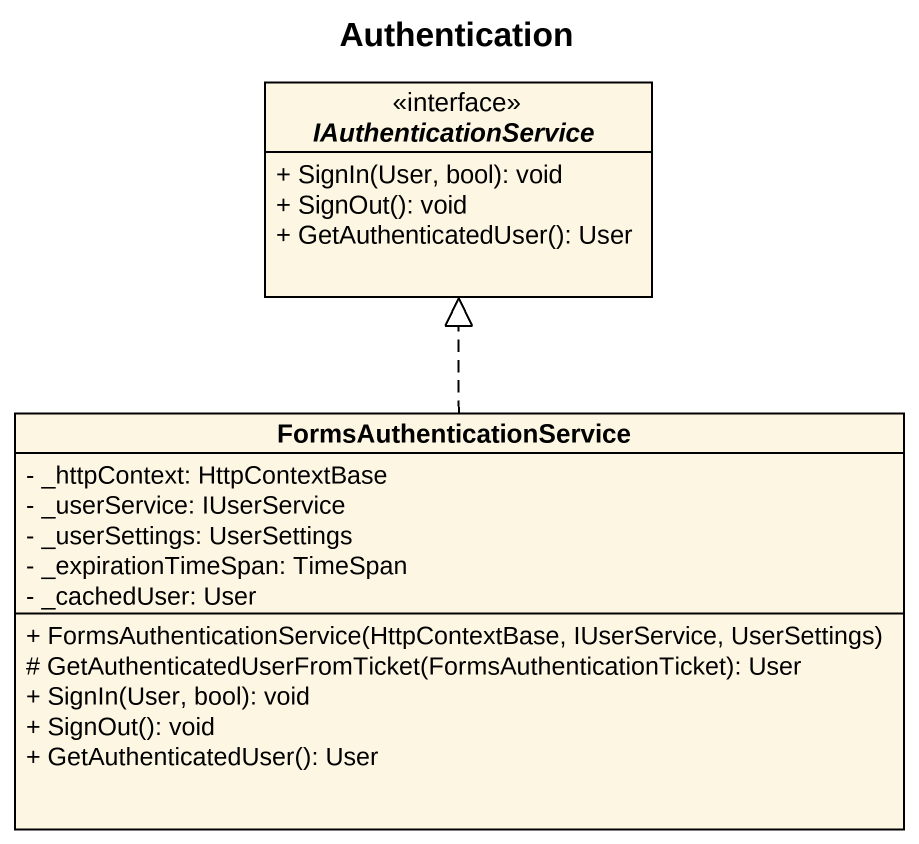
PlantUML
@startuml
title Authentication
hide circle
hide empty members
skinparam classAttributeIconSize 0
interface IAuthenticationService {
  + SignIn(User, bool): void
  + SignOut(): void
  + GetAuthenticatedUser(): User
}
class FormsAuthenticationService {
  - _httpContext: HttpContextBase
  - _userService: IUserService
  - _userSettings: UserSettings
  - _expirationTimeSpan: TimeSpan
  - _cachedUser: User
  + FormsAuthenticationService(HttpContextBase, IUserService, UserSettings)
  # GetAuthenticatedUserFromTicket(FormsAuthenticationTicket): User
  + SignIn(User, bool): void
  + SignOut(): void
  + GetAuthenticatedUser(): User
}
FormsAuthenticationService .up.|> IAuthenticationService
@enduml
